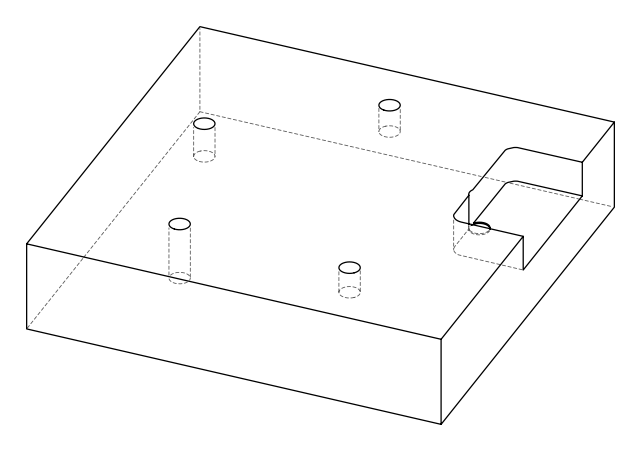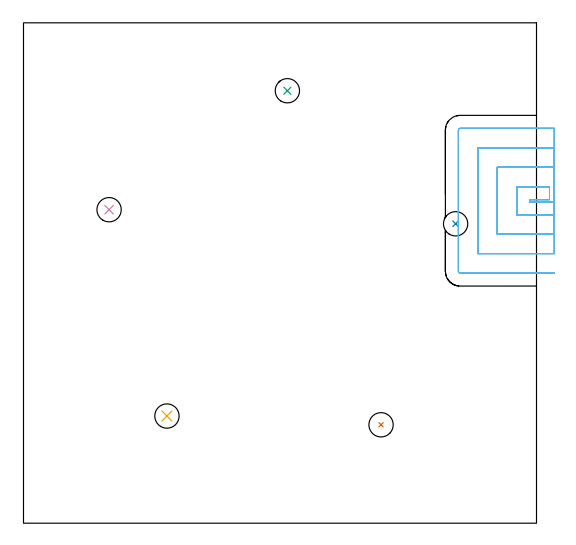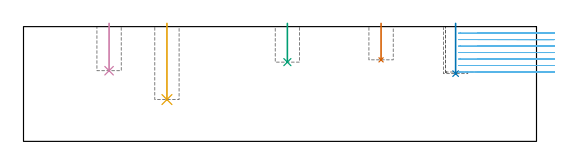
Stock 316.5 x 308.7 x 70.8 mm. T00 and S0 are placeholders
(PLAN: 6 operations, 1 tool changes, 13.5 min)
(1 INDEXABLE_INSERT_DRILL_BLIND_HOLE_FROM_SOLID | STEP1POCKET | UGT0302_001 | 0.09 min | 3615 mm3)
(2 INDEXABLE_INSERT_DRILL_BLIND_HOLE_FROM_SOLID_1 | STEP1POCKET_1 | UGT0302_001 | 0.13 min | 5117 mm3)
(3 INDEXABLE_INSERT_DRILL_BLIND_HOLE_FROM_SOLID_2 | STEP1POCKET_2 | UGT0302_001 | 0.1 min | 3864 mm3)
(4 INDEXABLE_INSERT_DRILL_BLIND_HOLE_FROM_SOLID_3 | STEP1POCKET_3 | UGT0302_001 | 0.12 min | 4799 mm3)
(5 INDEXABLE_INSERT_DRILL_BLIND_HOLE_FROM_SOLID_4 | STEP1POCKET_4 | UGT0302_001 | 0.19 min | 7941 mm3)
(6 MILL_OPEN_POCKET | POCKET_OPEN | UGT0201_008 | Follow Part, ap 4, ae 75% | 12.9 min | 159961 mm3)
(TOOL UGT0302_001 | Indexable Insert Drill 15mm | D15 PA180 FL50 Z2)
(TOOL UGT0201_008 | End Mill 16 mm | D16 FL32 Z4)
(OP 1 INDEXABLE_INSERT_DRILL_BLIND_HOLE_FROM_SOLID)
G17 G21 G94 G90
T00 M6
G54
G17 G0 G90 X220.6 Y60.7 S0 M3
G43 Z80.8 H0
G94 G81 G98 Z50.3 F250. R72.8
G80
M5
M2
(OP 2 INDEXABLE_INSERT_DRILL_BLIND_HOLE_FROM_SOLID_1)
G17 G21 G94 G90
T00 M6
G54
G17 G0 G90 X266.6 Y184.7 S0 M3
G43 Z80.8 H0
G94 G81 G98 Z41.8 F250. R72.8
G80
M5
M2
(OP 3 INDEXABLE_INSERT_DRILL_BLIND_HOLE_FROM_SOLID_2)
G17 G21 G94 G90
T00 M6
G54
G17 G0 G90 X162.8 Y266.8 S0 M3
G43 Z80.8 H0
G94 G81 G98 Z48.9 F250. R72.8
G80
M5
M2
(OP 4 INDEXABLE_INSERT_DRILL_BLIND_HOLE_FROM_SOLID_3)
G17 G21 G94 G90
T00 M6
G54
G17 G0 G90 X52.8 Y193.4 S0 M3
G43 Z80.8 H0
G94 G81 G98 Z43.6 F250. R72.8
G80
M5
M2
(OP 5 INDEXABLE_INSERT_DRILL_BLIND_HOLE_FROM_SOLID_4)
G17 G21 G94 G90
T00 M6
G54
G17 G0 G90 X88.5 Y66.1 S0 M3
G43 Z80.8 H0
G94 G81 G98 Z25.8 F250. R72.8
G80
M5
M2
(OP 6 MILL_OPEN_POCKET)
G17 G21 G94 G90
T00 M6
G54
G17 G0 G90 X327.5 Y198.3 S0 M3
G43 Z80.8 H0
Z66.8
G94 G1 X324.5 F250.
X312.3 F500.
Y199.6
X324.5
Y207.6
X304.3
Y190.3
X324.5
X327.5 F250.
Y219.6
X324.5
X292.3 F500.
Y178.3
X324.5
X327.5 F250.
Y231.6
X324.5
X280.3 F500.
Y166.3
X324.5
X327.5 F250.
Y243.6
X324.5
X269.4 F500.
G3 X268.3 Y242.5 R1.1
G1 Y155.4
G3 X269.4 Y154.3 R1.1
G1 X324.5
X327.5 F250.
G0 Y198.3 Z62.8
G1 X324.5
X312.3 F500.
Y199.6
X324.5
Y207.6
X304.3
Y190.3
X324.5
X327.5 F250.
Y219.6
X324.5
X292.3 F500.
Y178.3
X324.5
X327.5 F250.
Y231.6
X324.5
X280.3 F500.
Y166.3
X324.5
X327.5 F250.
Y243.6
X324.5
X269.4 F500.
G3 X268.3 Y242.5 R1.1
G1 Y155.4
G3 X269.4 Y154.3 R1.1
G1 X324.5
X327.5 F250.
G0 Y198.3 Z58.8
G1 X324.5
X312.3 F500.
Y199.6
X324.5
Y207.6
X304.3
Y190.3
X324.5
X327.5 F250.
Y219.6
X324.5
X292.3 F500.
Y178.3
X324.5
X327.5 F250.
Y231.6
X324.5
X280.3 F500.
Y166.3
X324.5
X327.5 F250.
Y243.6
X324.5
X269.4 F500.
G3 X268.3 Y242.5 R1.1
G1 Y155.4
G3 X269.4 Y154.3 R1.1
G1 X324.5
X327.5 F250.
G0 Y198.3 Z54.8
G1 X324.5
X312.3 F500.
Y199.6
X324.5
Y207.6
X304.3
Y190.3
X324.5
X327.5 F250.
Y219.6
X324.5
X292.3 F500.
Y178.3
X324.5
X327.5 F250.
Y231.6
X324.5
X280.3 F500.
Y166.3
X324.5
X327.5 F250.
Y243.6
X324.5
X269.4 F500.
G3 X268.3 Y242.5 R1.1
G1 Y155.4
G3 X269.4 Y154.3 R1.1
G1 X324.5
X327.5 F250.
G0 Y198.3 Z50.8
G1 X324.5
X312.3 F500.
Y199.6
X324.5
Y207.6
X304.3
Y190.3
X324.5
X327.5 F250.
Y219.6
X324.5
X292.3 F500.
Y178.3
X324.5
X327.5 F250.
Y231.6
X324.5
X280.3 F500.
Y166.3
X324.5
X327.5 F250.
Y243.6
X324.5
X269.4 F500.
G3 X268.3 Y242.5 R1.1
G1 Y155.4
G3 X269.4 Y154.3 R1.1
G1 X324.5
X327.5 F250.
G0 Y198.3 Z46.8
G1 X324.5
X312.3 F500.
Y199.6
X324.5
Y207.6
X304.3
Y190.3
X324.5
X327.5 F250.
Y219.6
X324.5
X292.3 F500.
Y178.3
X324.5
X327.5 F250.
Y231.6
X324.5
X280.3 F500.
Y166.3
X324.5
X327.5 F250.
Y243.6
X324.5
X269.4 F500.
G3 X268.3 Y242.5 R1.1
G1 Y155.4
G3 X269.4 Y154.3 R1.1
G1 X324.5
X327.5 F250.
G0 Y198.3 Z42.8
G1 X324.5
X312.3 F500.
Y199.6
X324.5
Y207.6
X304.3
Y190.3
X324.5
X327.5 F250.
Y219.6
X324.5
X292.3 F500.
Y178.3
X324.5
X327.5 F250.
Y231.6
X324.5
X280.3 F500.
Y166.3
X324.5
X327.5 F250.
Y243.6
X324.5
X269.4 F500.
G3 X268.3 Y242.5 R1.1
G1 Y155.4
G3 X269.4 Y154.3 R1.1
G1 X324.5
X327.5 F250.
G0 Z80.8
M5
M2
